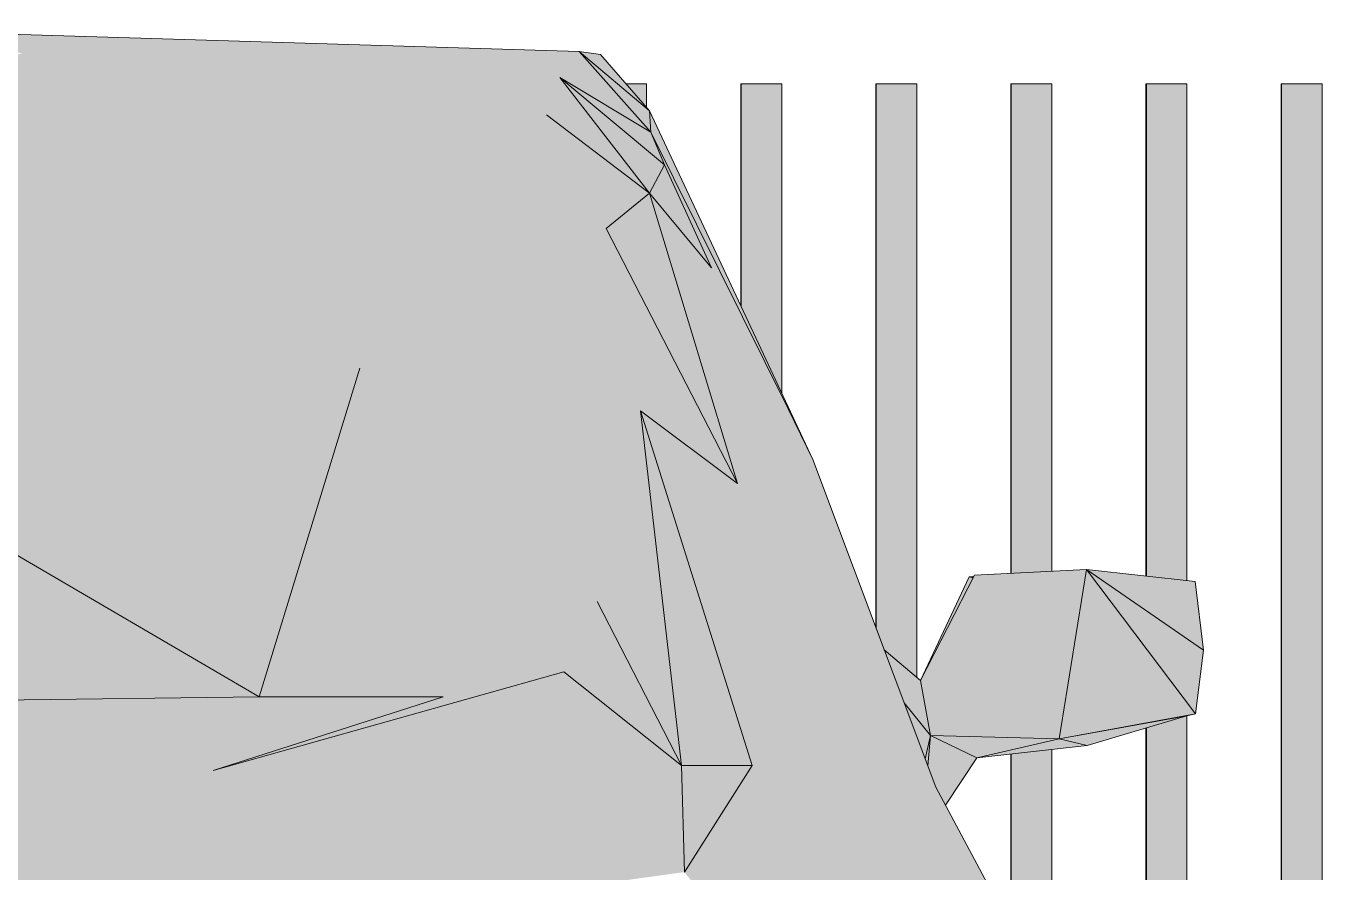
# Model space of a CAD drawing. Header units: millimetres. Extents: x 365175 to 2667127, y -330297 to -162108.
# Drawn here: x 2307819 to 2308776, y -322936 to -322311 of the extents above; entities that cross this region are included whole.
import ezdxf

# ---------------------------------------------------------------- set-up
doc = ezdxf.new("R2010")
doc.units = ezdxf.units.MM
doc.header["$MEASUREMENT"] = 0
doc.layers.add('Cars', color=7, linetype='Continuous')

# ---------------------------------------------------------------- blocks, each defined once
blk = doc.blocks.new('Élément de coupe_1478_4', base_point=(2775447.68, -323933.55))
at = {"linetype": 'Continuous', "lineweight": 0, "true_color": 0x000000}
for points in [[(2308745.54, -322353.55), (2308745.54, -323333.55), (2308745.87, -323333.55), (2308745.87, -322353.55)], [(2308745.54, -322353.55), (2308745.54, -323333.55), (2308745.87, -323333.55), (2308745.87, -322353.55)], [(2308745.87, -322353.55), (2308745.87, -323333.55), (2308775.87, -323333.55), (2308775.87, -322353.55)]]:
    blk.add_hatch(color=18, dxfattribs=at).paths.add_polyline_path(points)
at = {"color": 18, "linetype": 'Continuous', "lineweight": 5, "true_color": 0x330000}
for p, q in [((2308745.54, -322353.55), (2308745.87, -322353.55)), ((2308745.54, -323333.55), (2308745.54, -322353.55)), ((2308745.87, -322353.55), (2308775.87, -322353.55)), ((2308745.87, -323333.55), (2308745.87, -322353.55)), ((2308775.87, -323333.55), (2308775.87, -322353.55))]:
    blk.add_line(p, q, dxfattribs=at)
blk = doc.blocks.new('Élément de coupe_1479_4', base_point=(2775447.68, -323933.55))
at = {"linetype": 'Continuous', "lineweight": 0, "true_color": 0x000000}
for points in [[(2308646.12, -322353.55), (2308645.79, -322353.55), (2308645.79, -322717.1), (2308646.12, -322717.14)], [(2308646.12, -322353.55), (2308645.79, -322353.55), (2308645.79, -322717.1), (2308646.12, -322717.14)], [(2308676.12, -322353.55), (2308646.12, -322353.55), (2308646.12, -322717.14), (2308676.12, -322720.42)], [(2308646.12, -323333.55), (2308676.12, -323333.55), (2308676.12, -322820.26), (2308675.95, -322820.3), (2308646.12, -322829.24)], [(2308646.12, -322829.24), (2308645.79, -322829.34), (2308645.79, -323333.55), (2308646.12, -323333.55)], [(2308646.12, -322829.24), (2308645.79, -322829.34), (2308645.79, -323333.55), (2308646.12, -323333.55)]]:
    blk.add_hatch(color=18, dxfattribs=at).paths.add_polyline_path(points)
at = {"color": 18, "linetype": 'Continuous', "lineweight": 5, "true_color": 0x330000}
for p, q in [((2308645.79, -322353.55), (2308646.12, -322353.55)), ((2308645.79, -322717.1), (2308645.79, -322353.55)), ((2308646.12, -322353.55), (2308676.12, -322353.55)), ((2308646.12, -322717.14), (2308646.12, -322353.55)), ((2308676.12, -322720.42), (2308676.12, -322353.55)), ((2308676.12, -323333.55), (2308676.12, -322820.26)), ((2308645.79, -323333.55), (2308645.79, -322829.34)), ((2308646.12, -323333.55), (2308646.12, -322829.24))]:
    blk.add_line(p, q, dxfattribs=at)
blk = doc.blocks.new('Élément de coupe_1480_4', base_point=(2775447.68, -323933.55))
at = {"linetype": 'Continuous', "lineweight": 0, "true_color": 0x000000}
for points in [[(2308546.03, -322353.55), (2308546.03, -322715.11), (2308546.36, -322715.1), (2308546.36, -322353.55)], [(2308546.03, -322353.55), (2308546.03, -322715.11), (2308546.36, -322715.1), (2308546.36, -322353.55)], [(2308576.36, -322353.55), (2308546.36, -322353.55), (2308546.36, -322715.1), (2308576.36, -322713.59)], [(2308546.36, -322848.49), (2308546.03, -322848.52), (2308546.03, -323096.79), (2308546.36, -323102.3)], [(2308546.36, -322848.49), (2308546.03, -322848.52), (2308546.03, -323096.79), (2308546.36, -323102.3)], [(2308576.36, -322845.19), (2308546.36, -322848.49), (2308546.36, -323102.3), (2308546.89, -323111.09), (2308576.36, -323217.57)], [(2308572.63, -323333.55), (2308576.36, -323333.55), (2308576.36, -323286.84), (2308573.43, -323322.47)]]:
    blk.add_hatch(color=18, dxfattribs=at).paths.add_polyline_path(points)
at = {"color": 18, "linetype": 'Continuous', "lineweight": 5, "true_color": 0x330000}
for p, q in [((2308546.03, -322353.55), (2308546.36, -322353.55)), ((2308546.03, -322715.11), (2308546.03, -322353.55)), ((2308546.36, -322353.55), (2308576.36, -322353.55)), ((2308546.36, -322715.1), (2308546.36, -322353.55)), ((2308576.36, -322713.59), (2308576.36, -322353.55)), ((2308546.03, -323096.79), (2308546.03, -322848.52)), ((2308546.36, -323102.3), (2308546.36, -322848.49)), ((2308576.36, -323217.57), (2308576.36, -322845.19)), ((2308576.36, -323333.55), (2308576.36, -323286.84))]:
    blk.add_line(p, q, dxfattribs=at)
blk = doc.blocks.new('Élément de coupe_1481_4', base_point=(2775447.68, -323933.55))
at = {"linetype": 'Continuous', "lineweight": 0, "true_color": 0x000000}
for points in [[(2308446.28, -322353.55), (2308446.28, -322754.89), (2308446.6, -322755.77), (2308446.6, -322353.55)], [(2308446.28, -322353.55), (2308446.28, -322754.89), (2308446.6, -322755.77), (2308446.6, -322353.55)], [(2308446.6, -322353.55), (2308446.6, -322755.77), (2308452.56, -322771.63), (2308476.6, -322791.97), (2308476.6, -322353.55)]]:
    blk.add_hatch(color=18, dxfattribs=at).paths.add_polyline_path(points)
at = {"color": 18, "linetype": 'Continuous', "lineweight": 5, "true_color": 0x330000}
for p, q in [((2308446.28, -322353.55), (2308446.6, -322353.55)), ((2308446.28, -322754.89), (2308446.28, -322353.55)), ((2308446.6, -322353.55), (2308476.6, -322353.55)), ((2308446.6, -322755.77), (2308446.6, -322353.55)), ((2308476.6, -322791.97), (2308476.6, -322353.55))]:
    blk.add_line(p, q, dxfattribs=at)
blk = doc.blocks.new('Élément de coupe_1482_4', base_point=(2775447.68, -323933.55))
at = {"linetype": 'Continuous', "lineweight": 0, "true_color": 0x000000}
for points in [[(2308346.85, -322353.55), (2308346.52, -322353.55), (2308346.52, -322517.32), (2308346.85, -322518.02)], [(2308346.85, -322353.55), (2308346.52, -322353.55), (2308346.52, -322517.32), (2308346.85, -322518.02)], [(2308376.85, -322353.55), (2308346.85, -322353.55), (2308346.85, -322518.02), (2308376.85, -322582.05)]]:
    blk.add_hatch(color=18, dxfattribs=at).paths.add_polyline_path(points)
at = {"color": 18, "linetype": 'Continuous', "lineweight": 5, "true_color": 0x330000}
for p, q in [((2308346.52, -322353.55), (2308346.85, -322353.55)), ((2308346.52, -322517.32), (2308346.52, -322353.55)), ((2308346.85, -322353.55), (2308376.85, -322353.55)), ((2308346.85, -322518.02), (2308346.85, -322353.55)), ((2308376.85, -322582.05), (2308376.85, -322353.55))]:
    blk.add_line(p, q, dxfattribs=at)
blk = doc.blocks.new('Élément de coupe_1483_4', base_point=(2775447.68, -323933.55))
at = {"linetype": 'Continuous', "lineweight": 0, "true_color": 0x000000}
blk.add_hatch(color=18, dxfattribs=at).paths.add_polyline_path([(2308261.8, -322353.55), (2308277.09, -322371.16), (2308277.09, -322353.55)])
at = {"color": 18, "linetype": 'Continuous', "lineweight": 5, "true_color": 0x330000}
for p in [(2308261.8, -322353.55), (2308277.09, -322371.16)]:
    blk.add_line(p, (2308277.09, -322353.55), dxfattribs=at)
blk = doc.blocks.new('Élément de coupe_1485_4', base_point=(2775447.68, -323933.55))
at = {"layer": 'Cars', "linetype": 'Continuous', "lineweight": 0, "true_color": 0x000000}
for points in [[(2308227.14, -322329.77), (2307603.95, -322310.83), (2307602.92, -322317.23)], [(2308227.14, -322329.77), (2307602.92, -322317.23), (2307815.96, -322330.79)], [(2307815.96, -322330.79), (2307757.5, -322352.34), (2307967.32, -322360.08)], [(2308227.14, -322329.77), (2307815.96, -322330.79), (2308031.76, -322339.02)], [(2307967.32, -322360.08), (2308031.76, -322339.02), (2307815.96, -322330.79)], [(2308031.76, -322339.02), (2308213.01, -322348.99), (2308227.14, -322329.77)], [(2308163.38, -322332.79), (2308155.89, -322345.85), (2308213.01, -322348.99), (2308227.14, -322329.77)], [(2308165.03, -322329.92), (2308163.38, -322332.79), (2308227.14, -322329.77)], [(2308165.82, -322328.54), (2308165.03, -322329.92), (2308227.14, -322329.77)], [(2308165.82, -322328.54), (2308227.14, -322329.77), (2308166.18, -322327.92)], [(2308280.21, -322389.26), (2308227.14, -322329.77), (2308213.01, -322348.99)], [(2308280.21, -322389.26), (2308227.14, -322329.77), (2308213.01, -322348.99)], [(2308227.14, -322329.77), (2308280.21, -322389.26), (2308279.15, -322373.53)], [(2308227.14, -322329.77), (2308279.15, -322373.53), (2308243.05, -322331.96)], [(2308275.9, -322370.79), (2308227.14, -322329.77), (2308280.21, -322389.26), (2308279.2, -322374.31)], [(2308227.14, -322329.77), (2308275.9, -322370.79), (2308240.07, -322331.55)], [(2308031.76, -322339.02), (2307967.32, -322360.08), (2308074.69, -322381.65)], [(2308203.03, -322376.46), (2308213.01, -322348.99), (2308031.76, -322339.02)], [(2308074.69, -322381.65), (2308203.03, -322376.46), (2308031.76, -322339.02)], [(2308155.89, -322345.85), (2308145.54, -322363.89), (2308203.03, -322376.46), (2308213.01, -322348.99)], [(2307967.32, -322360.08), (2307757.5, -322352.34), (2307785.51, -322435.39)], [(2308203.03, -322376.46), (2308279.18, -322434.33), (2308213.01, -322348.99)], [(2308203.03, -322376.46), (2308279.18, -322434.33), (2308213.01, -322348.99)], [(2308213.01, -322348.99), (2308290.19, -322413.41), (2308280.21, -322389.26)], [(2308213.01, -322348.99), (2308290.19, -322413.41), (2308280.21, -322389.26)], [(2308290.19, -322413.41), (2308213.01, -322348.99), (2308279.18, -322434.33)], [(2308290.19, -322413.41), (2308213.01, -322348.99), (2308279.18, -322434.33)], [(2307785.51, -322435.39), (2308056.14, -322432.36), (2307967.32, -322360.08)], [(2308074.69, -322381.65), (2307967.32, -322360.08), (2308056.14, -322432.36)], [(2308145.54, -322363.89), (2308136.8, -322379.14), (2308203.03, -322376.46)], [(2308279.15, -322373.53), (2308280.21, -322389.26), (2308381.59, -322593.55), (2308399.8, -322631.04)], [(2308280.21, -322389.26), (2308352.15, -322534.23), (2308279.2, -322374.31)], [(2308144.09, -322403.89), (2308074.69, -322381.65), (2308056.14, -322432.36)], [(2308074.69, -322381.65), (2308144.09, -322403.89), (2308203.03, -322376.46)], [(2308136.8, -322379.14), (2308125.94, -322398.07), (2308144.09, -322403.89), (2308203.03, -322376.46)], [(2308247.29, -322460.34), (2308203.03, -322376.46), (2308144.09, -322403.89)], [(2308247.29, -322460.34), (2308203.03, -322376.46), (2308144.09, -322403.89)], [(2308203.03, -322376.46), (2308247.29, -322460.34), (2308279.18, -322434.33)], [(2308203.03, -322376.46), (2308247.29, -322460.34), (2308279.18, -322434.33)], [(2308381.59, -322593.55), (2308280.21, -322389.26), (2308290.19, -322413.41)], [(2308381.59, -322593.55), (2308280.21, -322389.26), (2308290.19, -322413.41)], [(2308182.28, -322436.55), (2308144.09, -322403.89), (2308056.14, -322432.36)], [(2308117.7, -322412.43), (2308105.34, -322433.99), (2308182.28, -322436.55), (2308144.09, -322403.89)], [(2308117.7, -322412.43), (2308144.09, -322403.89), (2308125.94, -322398.07)], [(2308247.29, -322460.34), (2308144.09, -322403.89), (2308182.28, -322436.55)], [(2308247.29, -322460.34), (2308144.09, -322403.89), (2308182.28, -322436.55)], [(2308290.19, -322413.41), (2308279.18, -322434.33), (2308325, -322489.36)], [(2308290.19, -322413.41), (2308279.18, -322434.33), (2308325, -322489.36)], [(2308381.59, -322593.55), (2308290.19, -322413.41), (2308325, -322489.36)], [(2308381.59, -322593.55), (2308290.19, -322413.41), (2308325, -322489.36)], [(2307597.44, -322576.27), (2308065.39, -322563.51), (2308056.14, -322432.36)], [(2307597.44, -322576.27), (2308056.14, -322432.36), (2307785.51, -322435.39)], [(2308056.14, -322432.36), (2308206.75, -322468.02), (2308182.28, -322436.55)], [(2308206.75, -322468.02), (2308056.14, -322432.36), (2308065.39, -322563.51)], [(2308105.34, -322433.99), (2308100.28, -322442.81), (2308206.75, -322468.02), (2308182.28, -322436.55)], [(2308182.28, -322436.55), (2308206.75, -322468.02), (2308247.29, -322460.34)], [(2308182.28, -322436.55), (2308206.75, -322468.02), (2308247.29, -322460.34)], [(2308247.29, -322460.34), (2308344.09, -322648.75), (2308279.18, -322434.33)], [(2308247.29, -322460.34), (2308344.09, -322648.75), (2308279.18, -322434.33)], [(2308393.86, -322692.84), (2308279.18, -322434.33), (2308344.09, -322648.75)], [(2308393.86, -322692.84), (2308279.18, -322434.33), (2308344.09, -322648.75)], [(2308325, -322489.36), (2308279.18, -322434.33), (2308393.86, -322692.84)], [(2308325, -322489.36), (2308279.18, -322434.33), (2308393.86, -322692.84)], [(2308065.39, -322563.51), (2308206.75, -322468.02), (2308100.28, -322442.81), (2308061.63, -322510.19)], [(2308206.75, -322468.02), (2308272.62, -322595.03), (2308247.29, -322460.34)], [(2308206.75, -322468.02), (2308272.62, -322595.03), (2308247.29, -322460.34)], [(2308344.09, -322648.75), (2308247.29, -322460.34), (2308272.62, -322595.03)], [(2308344.09, -322648.75), (2308247.29, -322460.34), (2308272.62, -322595.03)], [(2308225.27, -322585.79), (2308206.75, -322468.02), (2308065.39, -322563.51)], [(2308225.27, -322585.79), (2308206.75, -322468.02), (2308065.39, -322563.51)], [(2308272.62, -322595.03), (2308206.75, -322468.02), (2308225.27, -322585.79)], [(2308272.62, -322595.03), (2308206.75, -322468.02), (2308225.27, -322585.79)], [(2308381.59, -322593.55), (2308325, -322489.36), (2308393.86, -322692.84)], [(2308381.59, -322593.55), (2308325, -322489.36), (2308393.86, -322692.84)], [(2308061.63, -322510.19), (2308030.5, -322564.46), (2308065.39, -322563.51)], [(2307990.83, -322806.3), (2308065.39, -322563.51), (2307597.44, -322576.27)], [(2308030.5, -322564.46), (2307916.66, -322762.93), (2307990.83, -322806.3), (2308065.39, -322563.51)], [(2308065.39, -322563.51), (2307990.83, -322806.3), (2308126.83, -322806.18)], [(2308065.39, -322563.51), (2307990.83, -322806.3), (2308126.83, -322806.18)], [(2308225.27, -322585.79), (2308065.39, -322563.51), (2308126.83, -322806.18)], [(2308225.27, -322585.79), (2308065.39, -322563.51), (2308126.83, -322806.18)], [(2307990.83, -322806.3), (2307597.44, -322576.27), (2307594.71, -322811.15)], [(2308126.83, -322806.18), (2308240.63, -322735.9), (2308225.27, -322585.79)], [(2308126.83, -322806.18), (2308240.63, -322735.9), (2308225.27, -322585.79)], [(2308272.62, -322595.03), (2308225.27, -322585.79), (2308240.63, -322735.9)], [(2308272.62, -322595.03), (2308225.27, -322585.79), (2308240.63, -322735.9)], [(2308240.63, -322735.9), (2308302.88, -322857.09), (2308272.62, -322595.03)], [(2308240.63, -322735.9), (2308302.88, -322857.09), (2308272.62, -322595.03)], [(2308354.89, -322856.91), (2308272.62, -322595.03), (2308302.88, -322857.09)], [(2308354.89, -322856.91), (2308272.62, -322595.03), (2308302.88, -322857.09)], [(2308344.09, -322648.75), (2308272.62, -322595.03), (2308354.89, -322856.91)], [(2308344.09, -322648.75), (2308272.62, -322595.03), (2308354.89, -322856.91)], [(2308381.59, -322593.55), (2308460.07, -322822.98), (2308490.56, -322872.91)], [(2308381.59, -322593.55), (2308490.56, -322872.91), (2308399.8, -322631.04)], [(2308460.07, -322822.98), (2308381.59, -322593.55), (2308393.86, -322692.84)], [(2308460.07, -322822.98), (2308381.59, -322593.55), (2308393.86, -322692.84)], [(2308484.72, -322857.94), (2308381.59, -322593.55), (2308460.07, -322822.98), (2308489.42, -322871.04)], [(2308381.59, -322593.55), (2308484.72, -322857.94), (2308395.13, -322621.42)], [(2308344.09, -322648.75), (2308354.89, -322856.91), (2308419.58, -322883.41)], [(2308344.09, -322648.75), (2308354.89, -322856.91), (2308419.58, -322883.41)], [(2308393.86, -322692.84), (2308344.09, -322648.75), (2308419.58, -322883.41)], [(2308393.86, -322692.84), (2308344.09, -322648.75), (2308419.58, -322883.41)], [(2308393.86, -322692.84), (2308416.23, -322775.3), (2308435.62, -322805.99)], [(2308393.86, -322692.84), (2308416.23, -322775.3), (2308435.62, -322805.99)], [(2308393.86, -322692.84), (2308435.62, -322805.99), (2308460.07, -322822.98)], [(2308393.86, -322692.84), (2308435.62, -322805.99), (2308460.07, -322822.98)], [(2308416.23, -322775.3), (2308393.86, -322692.84), (2308419.58, -322883.41)], [(2308416.23, -322775.3), (2308393.86, -322692.84), (2308419.58, -322883.41)], [(2308479.37, -322794.31), (2308486.76, -322834.73), (2308519.14, -322716.47)], [(2308515.16, -322717.57), (2308479.37, -322794.31), (2308518.16, -322718.39)], [(2308486.76, -322834.73), (2308581.76, -322837.21), (2308519.14, -322716.47)], [(2308518.16, -322718.39), (2308515.16, -322717.57), (2308505.16, -322743.84)], [(2308518.69, -322717.36), (2308515.16, -322717.57), (2308518.65, -322717.44)], [(2308518.69, -322717.36), (2308515.16, -322717.57), (2308518.65, -322717.44)], [(2308518.65, -322717.44), (2308515.16, -322717.57), (2308518.16, -322718.39)], [(2308518.65, -322717.44), (2308515.16, -322717.57), (2308518.16, -322718.39)], [(2308519.14, -322716.47), (2308581.76, -322837.21), (2308601.85, -322712.3)], [(2308581.76, -322837.21), (2308682.34, -322818.87), (2308601.85, -322712.3)], [(2308682.34, -322818.87), (2308688.36, -322771.73), (2308601.85, -322712.3)], [(2308682.25, -322721.09), (2308601.85, -322712.3), (2308688.36, -322771.73)], [(2308126.83, -322806.18), (2308215.82, -322787.92), (2308240.63, -322735.9)], [(2308126.83, -322806.18), (2308215.82, -322787.92), (2308240.63, -322735.9)], [(2308215.82, -322787.92), (2308302.88, -322857.09), (2308240.63, -322735.9)], [(2308215.82, -322787.92), (2308302.88, -322857.09), (2308240.63, -322735.9)], [(2308479.37, -322794.31), (2308501.06, -322751.85), (2308505.36, -322740.5)], [(2307891.09, -322807.52), (2307990.83, -322806.3), (2307916.66, -322762.93)], [(2308416.23, -322775.3), (2308419.58, -322883.41), (2308477.36, -322907.36)], [(2308416.23, -322775.3), (2308419.58, -322883.41), (2308477.36, -322907.36)], [(2308435.62, -322805.99), (2308416.23, -322775.3), (2308477.36, -322907.36)], [(2308435.62, -322805.99), (2308416.23, -322775.3), (2308477.36, -322907.36)], [(2308452.56, -322771.63), (2308467.22, -322810.71), (2308486.76, -322834.73), (2308479.37, -322794.31)], [(2307957.04, -322860.62), (2308302.88, -322857.09), (2308215.82, -322787.92)], [(2307957.04, -322860.62), (2308302.88, -322857.09), (2308215.82, -322787.92)], [(2307957.04, -322860.62), (2308215.82, -322787.92), (2308126.83, -322806.18)], [(2307957.04, -322860.62), (2308215.82, -322787.92), (2308126.83, -322806.18)], [(2308460.07, -322822.98), (2308435.62, -322805.99), (2308477.36, -322907.36)], [(2308460.07, -322822.98), (2308435.62, -322805.99), (2308477.36, -322907.36)], [(2307957.04, -322860.62), (2307990.83, -322806.3), (2307594.71, -322811.15)], [(2307594.71, -322811.15), (2307594.71, -322861.16), (2307957.04, -322860.62)], [(2307891.09, -322807.52), (2307867.63, -322848.41), (2307957.04, -322860.62), (2307990.83, -322806.3)], [(2308126.83, -322806.18), (2307990.83, -322806.3), (2307957.04, -322860.62)], [(2308126.83, -322806.18), (2307990.83, -322806.3), (2307957.04, -322860.62)], [(2308467.22, -322810.71), (2308482.7, -322851.96), (2308486.76, -322834.73)], [(2308460.07, -322822.98), (2308477.36, -322907.36), (2308530.46, -322947.55)], [(2308460.07, -322822.98), (2308477.36, -322907.36), (2308530.46, -322947.55)], [(2308490.56, -322872.91), (2308460.07, -322822.98), (2308530.46, -322947.55)], [(2308460.07, -322822.98), (2308530.46, -322947.55), (2308519.59, -322927.22), (2308489.42, -322871.04)], [(2308682.34, -322818.87), (2308581.76, -322837.21), (2308675.95, -322820.3)], [(2308682.34, -322818.87), (2308581.76, -322837.21), (2308675.95, -322820.3)], [(2308675.95, -322820.3), (2308581.76, -322837.21), (2308602.41, -322842.33)], [(2308675.95, -322820.3), (2308581.76, -322837.21), (2308602.41, -322842.33)], [(2308486.76, -322834.73), (2308482.7, -322851.96), (2308484.71, -322857.31)], [(2308486.76, -322834.73), (2308482.7, -322851.96), (2308484.71, -322857.31)], [(2308484.71, -322857.31), (2308490.56, -322872.91), (2308497.75, -322886.36), (2308520.82, -322851.29), (2308486.76, -322834.73)], [(2308486.76, -322834.73), (2308520.82, -322851.29), (2308581.76, -322837.21)], [(2308486.76, -322834.73), (2308520.82, -322851.29), (2308581.76, -322837.21)], [(2308486.76, -322834.73), (2308499.34, -322883.95), (2308520.82, -322851.29)], [(2308520.82, -322851.29), (2308602.41, -322842.33), (2308581.76, -322837.21)], [(2308520.82, -322851.29), (2308602.41, -322842.33), (2308581.76, -322837.21)], [(2307860.55, -322860.76), (2307957.04, -322860.62), (2307867.63, -322848.41)], [(2307594.71, -323033.72), (2308305.03, -322935.7), (2307957.04, -322860.62)], [(2307594.71, -322933.24), (2307594.71, -323033.72), (2307957.04, -322860.62)], [(2307957.04, -322860.62), (2307594.71, -322861.16), (2307594.71, -322933.24)], [(2307824.24, -322924.06), (2307775.67, -323008.75), (2308305.03, -322935.7), (2307957.04, -322860.62)], [(2307824.24, -322924.06), (2307957.04, -322860.62), (2307848.11, -322882.45)], [(2307848.11, -322882.45), (2307957.04, -322860.62), (2307860.55, -322860.76)], [(2308302.88, -322857.09), (2307957.04, -322860.62), (2308305.03, -322935.7)], [(2308302.88, -322857.09), (2307957.04, -322860.62), (2308305.03, -322935.7)], [(2308354.89, -322856.91), (2308302.88, -322857.09), (2308305.03, -322935.7)], [(2308354.89, -322856.91), (2308302.88, -322857.09), (2308305.03, -322935.7)], [(2308305.03, -322935.7), (2308366.17, -323013.85), (2308354.89, -322856.91)], [(2308305.03, -322935.7), (2308366.17, -323013.85), (2308354.89, -322856.91)], [(2308354.89, -322856.91), (2308366.17, -323013.85), (2308443.71, -323023.76)], [(2308354.89, -322856.91), (2308366.17, -323013.85), (2308443.71, -323023.76)], [(2308443.71, -323023.76), (2308419.58, -322883.41), (2308354.89, -322856.91)], [(2308443.71, -323023.76), (2308419.58, -322883.41), (2308354.89, -322856.91)], [(2308419.58, -322883.41), (2308443.71, -323023.76), (2308466.48, -323003.19)], [(2308419.58, -322883.41), (2308443.71, -323023.76), (2308466.48, -323003.19)], [(2308477.36, -322907.36), (2308419.58, -322883.41), (2308466.48, -323003.19)], [(2308477.36, -322907.36), (2308419.58, -322883.41), (2308466.48, -323003.19)], [(2308477.36, -322907.36), (2308466.48, -323003.19), (2308510.86, -323007.91)], [(2308477.36, -322907.36), (2308466.48, -323003.19), (2308510.86, -323007.91)], [(2308530.46, -322947.55), (2308477.36, -322907.36), (2308510.86, -323007.91)], [(2308530.46, -322947.55), (2308477.36, -322907.36), (2308510.86, -323007.91)]]:
    blk.add_hatch(color=18, dxfattribs=at).paths.add_polyline_path(points)
at = {"layer": 'Cars', "color": 7, "linetype": 'Continuous', "lineweight": 5}
for p, q in [((2307603.95, -322310.83), (2308227.14, -322329.77)), ((2308279.15, -322373.53), (2308227.14, -322329.77)), ((2308243.05, -322331.96), (2308227.14, -322329.77)), ((2308280.21, -322389.26), (2308227.14, -322329.77)), ((2308279.15, -322373.53), (2308243.05, -322331.96)), ((2308280.21, -322389.26), (2308213.01, -322348.99)), ((2308290.19, -322413.41), (2308213.01, -322348.99)), ((2308279.18, -322434.33), (2308213.01, -322348.99)), ((2308399.8, -322631.04), (2308279.15, -322373.53)), ((2308280.21, -322389.26), (2308279.15, -322373.53)), ((2308279.18, -322434.33), (2308203.03, -322376.46)), ((2308280.21, -322389.26), (2308381.59, -322593.55)), ((2308290.19, -322413.41), (2308280.21, -322389.26)), ((2308290.19, -322413.41), (2308279.18, -322434.33)), ((2308325, -322489.36), (2308290.19, -322413.41)), ((2308279.18, -322434.33), (2308247.29, -322460.34)), ((2308279.18, -322434.33), (2308344.09, -322648.75)), ((2308325, -322489.36), (2308279.18, -322434.33)), ((2308344.09, -322648.75), (2308247.29, -322460.34)), ((2307990.83, -322806.3), (2308065.39, -322563.51)), ((2307990.83, -322806.3), (2307597.44, -322576.27)), ((2308272.62, -322595.03), (2308302.88, -322857.09)), ((2308354.89, -322856.91), (2308272.62, -322595.03)), ((2308344.09, -322648.75), (2308272.62, -322595.03)), ((2308399.8, -322631.04), (2308381.59, -322593.55)), ((2308399.8, -322631.04), (2308490.56, -322872.91)), ((2308519.14, -322716.47), (2308479.37, -322794.31)), ((2308479.37, -322794.31), (2308515.16, -322717.57)), ((2308515.16, -322717.57), (2308518.69, -322717.36)), ((2308518.65, -322717.44), (2308515.16, -322717.57)), ((2308518.16, -322718.39), (2308515.16, -322717.57)), ((2308601.85, -322712.3), (2308519.14, -322716.47)), ((2308601.85, -322712.3), (2308581.76, -322837.21)), ((2308601.85, -322712.3), (2308682.25, -322721.09)), ((2308601.85, -322712.3), (2308682.34, -322818.87)), ((2308601.85, -322712.3), (2308688.36, -322771.73)), ((2308682.25, -322721.09), (2308688.36, -322771.73)), ((2308302.88, -322857.09), (2308240.63, -322735.9)), ((2308479.37, -322794.31), (2308452.56, -322771.63)), ((2308682.34, -322818.87), (2308688.36, -322771.73)), ((2308215.82, -322787.92), (2307957.04, -322860.62)), ((2308302.88, -322857.09), (2308215.82, -322787.92)), ((2308486.76, -322834.73), (2308479.37, -322794.31)), ((2307990.83, -322806.3), (2307594.71, -322811.15)), ((2307957.04, -322860.62), (2308126.83, -322806.18)), ((2308126.83, -322806.18), (2307990.83, -322806.3)), ((2308486.76, -322834.73), (2308467.22, -322810.71)), ((2308581.76, -322837.21), (2308682.34, -322818.87)), ((2308581.76, -322837.21), (2308675.95, -322820.3)), ((2308602.41, -322842.33), (2308675.95, -322820.3)), ((2308675.95, -322820.3), (2308682.34, -322818.87)), ((2308482.7, -322851.96), (2308486.76, -322834.73)), ((2308486.76, -322834.73), (2308484.71, -322857.31)), ((2308486.76, -322834.73), (2308581.76, -322837.21)), ((2308486.76, -322834.73), (2308520.82, -322851.29)), ((2308520.82, -322851.29), (2308581.76, -322837.21)), ((2308520.82, -322851.29), (2308602.41, -322842.33)), ((2308581.76, -322837.21), (2308602.41, -322842.33)), ((2308497.75, -322886.36), (2308520.82, -322851.29)), ((2308354.89, -322856.91), (2308302.88, -322857.09)), ((2308305.03, -322935.7), (2308302.88, -322857.09)), ((2308354.89, -322856.91), (2308305.03, -322935.7)), ((2308490.56, -322872.91), (2308530.46, -322947.55))]:
    blk.add_line(p, q, dxfattribs=at)

msp = doc.modelspace()

# ---------------------------------------------------------------- block references
at = {"lineweight": 0}
for name in ['Élément de coupe_1483_4', 'Élément de coupe_1482_4', 'Élément de coupe_1481_4', 'Élément de coupe_1480_4', 'Élément de coupe_1479_4', 'Élément de coupe_1478_4']:
    msp.add_blockref(name, (2775447.681, -323933.55), dxfattribs=at)
at = {"layer": 'Cars', "lineweight": 0}
msp.add_blockref('Élément de coupe_1485_4', (2775447.681, -323933.55), dxfattribs=at)

doc.saveas('drawing.dxf')
